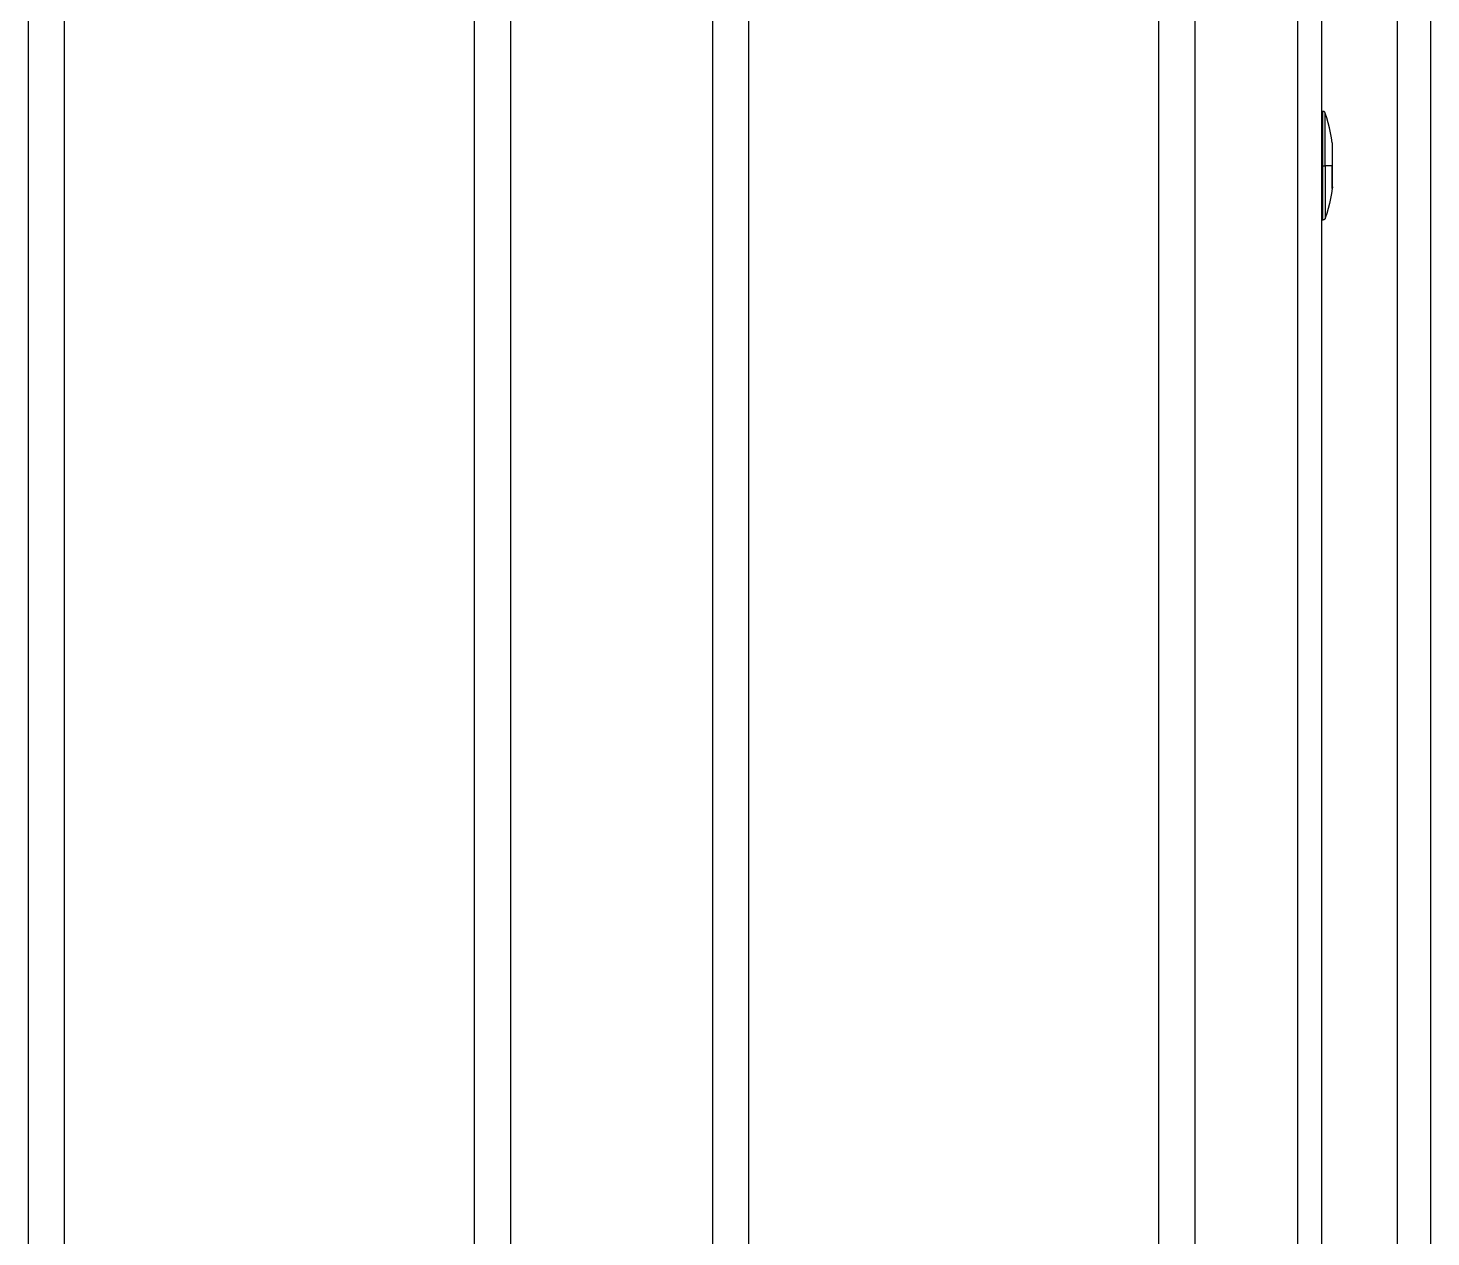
# Model space of a CAD drawing. Header units: millimetres. Extents: x -1283 to 2747, y -259 to 2557.
# Drawn here: x 1326.1 to 1442.3, y 1381.6 to 1481.7 of the extents above; entities that cross this region are included whole.
import ezdxf

# ---------------------------------------------------------------- set-up
doc = ezdxf.new("R2010")
doc.units = ezdxf.units.MM
doc.header["$MEASUREMENT"] = 0
doc.layers.add('Utwórz2D linie widoczne', color=7, linetype='Continuous', true_color=0x000000)

msp = doc.modelspace()

# ---------------------------------------------------------------- linework, layer by layer
at = {"layer": 'Utwórz2D linie widoczne'}
for p, q in [((1439.55, 1341.72), (1439.55, 2061.38)), ((1442.31, 1281.38), (1442.31, 2061.38)), ((1326.08, 2055.65), (1326.08, 1346.65)), ((1329.08, 2055.65), (1329.08, 1346.65)), ((1363.08, 1346.65), (1363.08, 2055.65)), ((1366.08, 1346.65), (1366.08, 2055.65)), ((1382.78, 2055.65), (1382.78, 1346.65)), ((1385.78, 2055.65), (1385.78, 1346.65)), ((1419.78, 1346.65), (1419.78, 2055.65)), ((1422.78, 1346.65), (1422.78, 2055.65)), ((1433.27, 1343.15), (1433.27, 2040.3)), ((1431.27, 2031.14), (1431.27, 1343.15)), ((1433.37, 1474.83), (1433.27, 1474.83)), ((1433.37, 1470.33), (1433.37, 1474.83)), ((1433.38, 1474.83), (1433.37, 1474.83)), ((1433.39, 1474.83), (1433.38, 1474.83)), ((1433.38, 1474.83), (1433.38, 1474.83)), ((1433.4, 1474.83), (1433.39, 1474.83)), ((1433.41, 1474.83), (1433.4, 1474.83)), ((1433.42, 1474.83), (1433.41, 1474.83)), ((1433.41, 1474.83), (1433.41, 1474.83)), ((1433.43, 1474.83), (1433.42, 1474.83)), ((1433.44, 1474.82), (1433.43, 1474.83)), ((1433.43, 1474.83), (1433.43, 1474.83)), ((1433.45, 1474.82), (1433.44, 1474.82)), ((1433.46, 1474.81), (1433.45, 1474.82)), ((1433.45, 1474.82), (1433.45, 1474.82)), ((1433.47, 1474.81), (1433.46, 1474.81)), ((1433.46, 1474.81), (1433.46, 1474.81)), ((1433.48, 1474.8), (1433.47, 1474.81)), ((1433.49, 1474.8), (1433.48, 1474.8)), ((1433.48, 1474.8), (1433.48, 1474.8)), ((1433.49, 1474.79), (1433.49, 1474.8)), ((1433.5, 1474.79), (1433.49, 1474.79)), ((1433.5, 1474.78), (1433.5, 1474.79)), ((1433.51, 1474.78), (1433.5, 1474.78)), ((1433.51, 1474.77), (1433.51, 1474.78)), ((1433.52, 1474.77), (1433.51, 1474.77)), ((1433.52, 1474.76), (1433.52, 1474.77)), ((1433.53, 1474.76), (1433.52, 1474.76)), ((1433.53, 1474.75), (1433.53, 1474.76)), ((1433.54, 1474.75), (1433.53, 1474.75)), ((1433.54, 1474.74), (1433.54, 1474.75)), ((1433.55, 1474.73), (1433.54, 1474.74)), ((1433.54, 1474.74), (1433.54, 1474.74)), ((1433.55, 1474.72), (1433.55, 1474.73)), ((1433.56, 1474.71), (1433.55, 1474.72)), ((1433.55, 1474.72), (1433.55, 1474.72)), ((1433.56, 1474.7), (1433.56, 1474.71)), ((1433.56, 1470.33), (1433.56, 1474.7)), ((1433.56, 1474.7), (1433.56, 1474.7)), ((1433.69, 1474.29), (1433.56, 1474.69)), ((1433.81, 1473.88), (1433.69, 1474.29)), ((1433.91, 1473.47), (1433.81, 1473.88)), ((1434, 1473.06), (1433.91, 1473.47)), ((1434.08, 1472.64), (1434, 1473.06)), ((1434.14, 1472.22), (1434.08, 1472.64)), ((1434.14, 1472.22), (1434.14, 1470.33)), ((1434.15, 1472.18), (1434.14, 1472.21)), ((1434.15, 1472.15), (1434.15, 1472.18)), ((1434.15, 1472.12), (1434.15, 1472.15)), ((1434.15, 1472.08), (1434.15, 1472.12)), ((1434.15, 1470.33), (1434.15, 1472.08)), ((1433.27, 1470.33), (1433.37, 1470.33)), ((1433.37, 1470.33), (1433.56, 1470.33)), ((1433.37, 1465.84), (1433.37, 1470.33)), ((1434.14, 1470.33), (1433.56, 1470.33)), ((1433.56, 1470.33), (1433.56, 1465.97)), ((1434.14, 1470.33), (1434.15, 1470.33)), ((1434.14, 1468.45), (1434.14, 1470.33)), ((1434.15, 1470.33), (1434.15, 1470.33)), ((1434.15, 1470.33), (1434.15, 1470.33)), ((1434.15, 1470.33), (1434.15, 1470.33)), ((1434.15, 1470.33), (1434.15, 1470.33)), ((1434.15, 1470.33), (1434.15, 1470.33)), ((1434.15, 1470.33), (1434.15, 1470.33)), ((1434.15, 1468.58), (1434.15, 1470.33)), ((1434.14, 1468.45), (1434.08, 1468.03)), ((1434.15, 1468.49), (1434.14, 1468.46)), ((1434.15, 1468.58), (1434.15, 1468.55)), ((1434.15, 1468.55), (1434.15, 1468.52)), ((1434.15, 1468.52), (1434.15, 1468.49)), ((1433.91, 1467.2), (1433.81, 1466.79)), ((1434, 1467.61), (1433.91, 1467.2)), ((1434.08, 1468.03), (1434, 1467.61)), ((1433.37, 1465.83), (1433.27, 1465.83)), ((1433.38, 1465.84), (1433.37, 1465.83)), ((1433.39, 1465.84), (1433.38, 1465.84)), ((1433.38, 1465.84), (1433.38, 1465.84)), ((1433.4, 1465.84), (1433.39, 1465.84)), ((1433.41, 1465.84), (1433.4, 1465.84)), ((1433.42, 1465.84), (1433.41, 1465.84)), ((1433.41, 1465.84), (1433.41, 1465.84)), ((1433.43, 1465.84), (1433.42, 1465.84)), ((1433.44, 1465.85), (1433.43, 1465.84)), ((1433.43, 1465.84), (1433.43, 1465.84)), ((1433.45, 1465.85), (1433.44, 1465.85)), ((1433.46, 1465.85), (1433.45, 1465.85)), ((1433.45, 1465.85), (1433.45, 1465.85)), ((1433.47, 1465.86), (1433.46, 1465.86)), ((1433.46, 1465.86), (1433.46, 1465.85)), ((1433.48, 1465.86), (1433.47, 1465.86)), ((1433.49, 1465.87), (1433.48, 1465.87)), ((1433.48, 1465.87), (1433.48, 1465.86)), ((1433.5, 1465.88), (1433.49, 1465.88)), ((1433.49, 1465.88), (1433.49, 1465.87)), ((1433.51, 1465.89), (1433.5, 1465.89)), ((1433.5, 1465.89), (1433.5, 1465.88)), ((1433.52, 1465.9), (1433.51, 1465.9)), ((1433.51, 1465.9), (1433.51, 1465.89)), ((1433.53, 1465.91), (1433.52, 1465.91)), ((1433.52, 1465.91), (1433.52, 1465.9)), ((1433.54, 1465.92), (1433.53, 1465.92)), ((1433.53, 1465.92), (1433.53, 1465.91)), ((1433.55, 1465.94), (1433.54, 1465.93)), ((1433.54, 1465.93), (1433.54, 1465.93)), ((1433.54, 1465.93), (1433.54, 1465.92)), ((1433.56, 1465.96), (1433.55, 1465.95)), ((1433.55, 1465.95), (1433.55, 1465.95)), ((1433.55, 1465.95), (1433.55, 1465.94)), ((1433.69, 1466.38), (1433.56, 1465.98)), ((1433.56, 1465.97), (1433.56, 1465.96)), ((1433.56, 1465.96), (1433.56, 1465.96)), ((1433.81, 1466.79), (1433.69, 1466.38))]:
    msp.add_line(p, q, dxfattribs=at)

doc.saveas('drawing.dxf')
